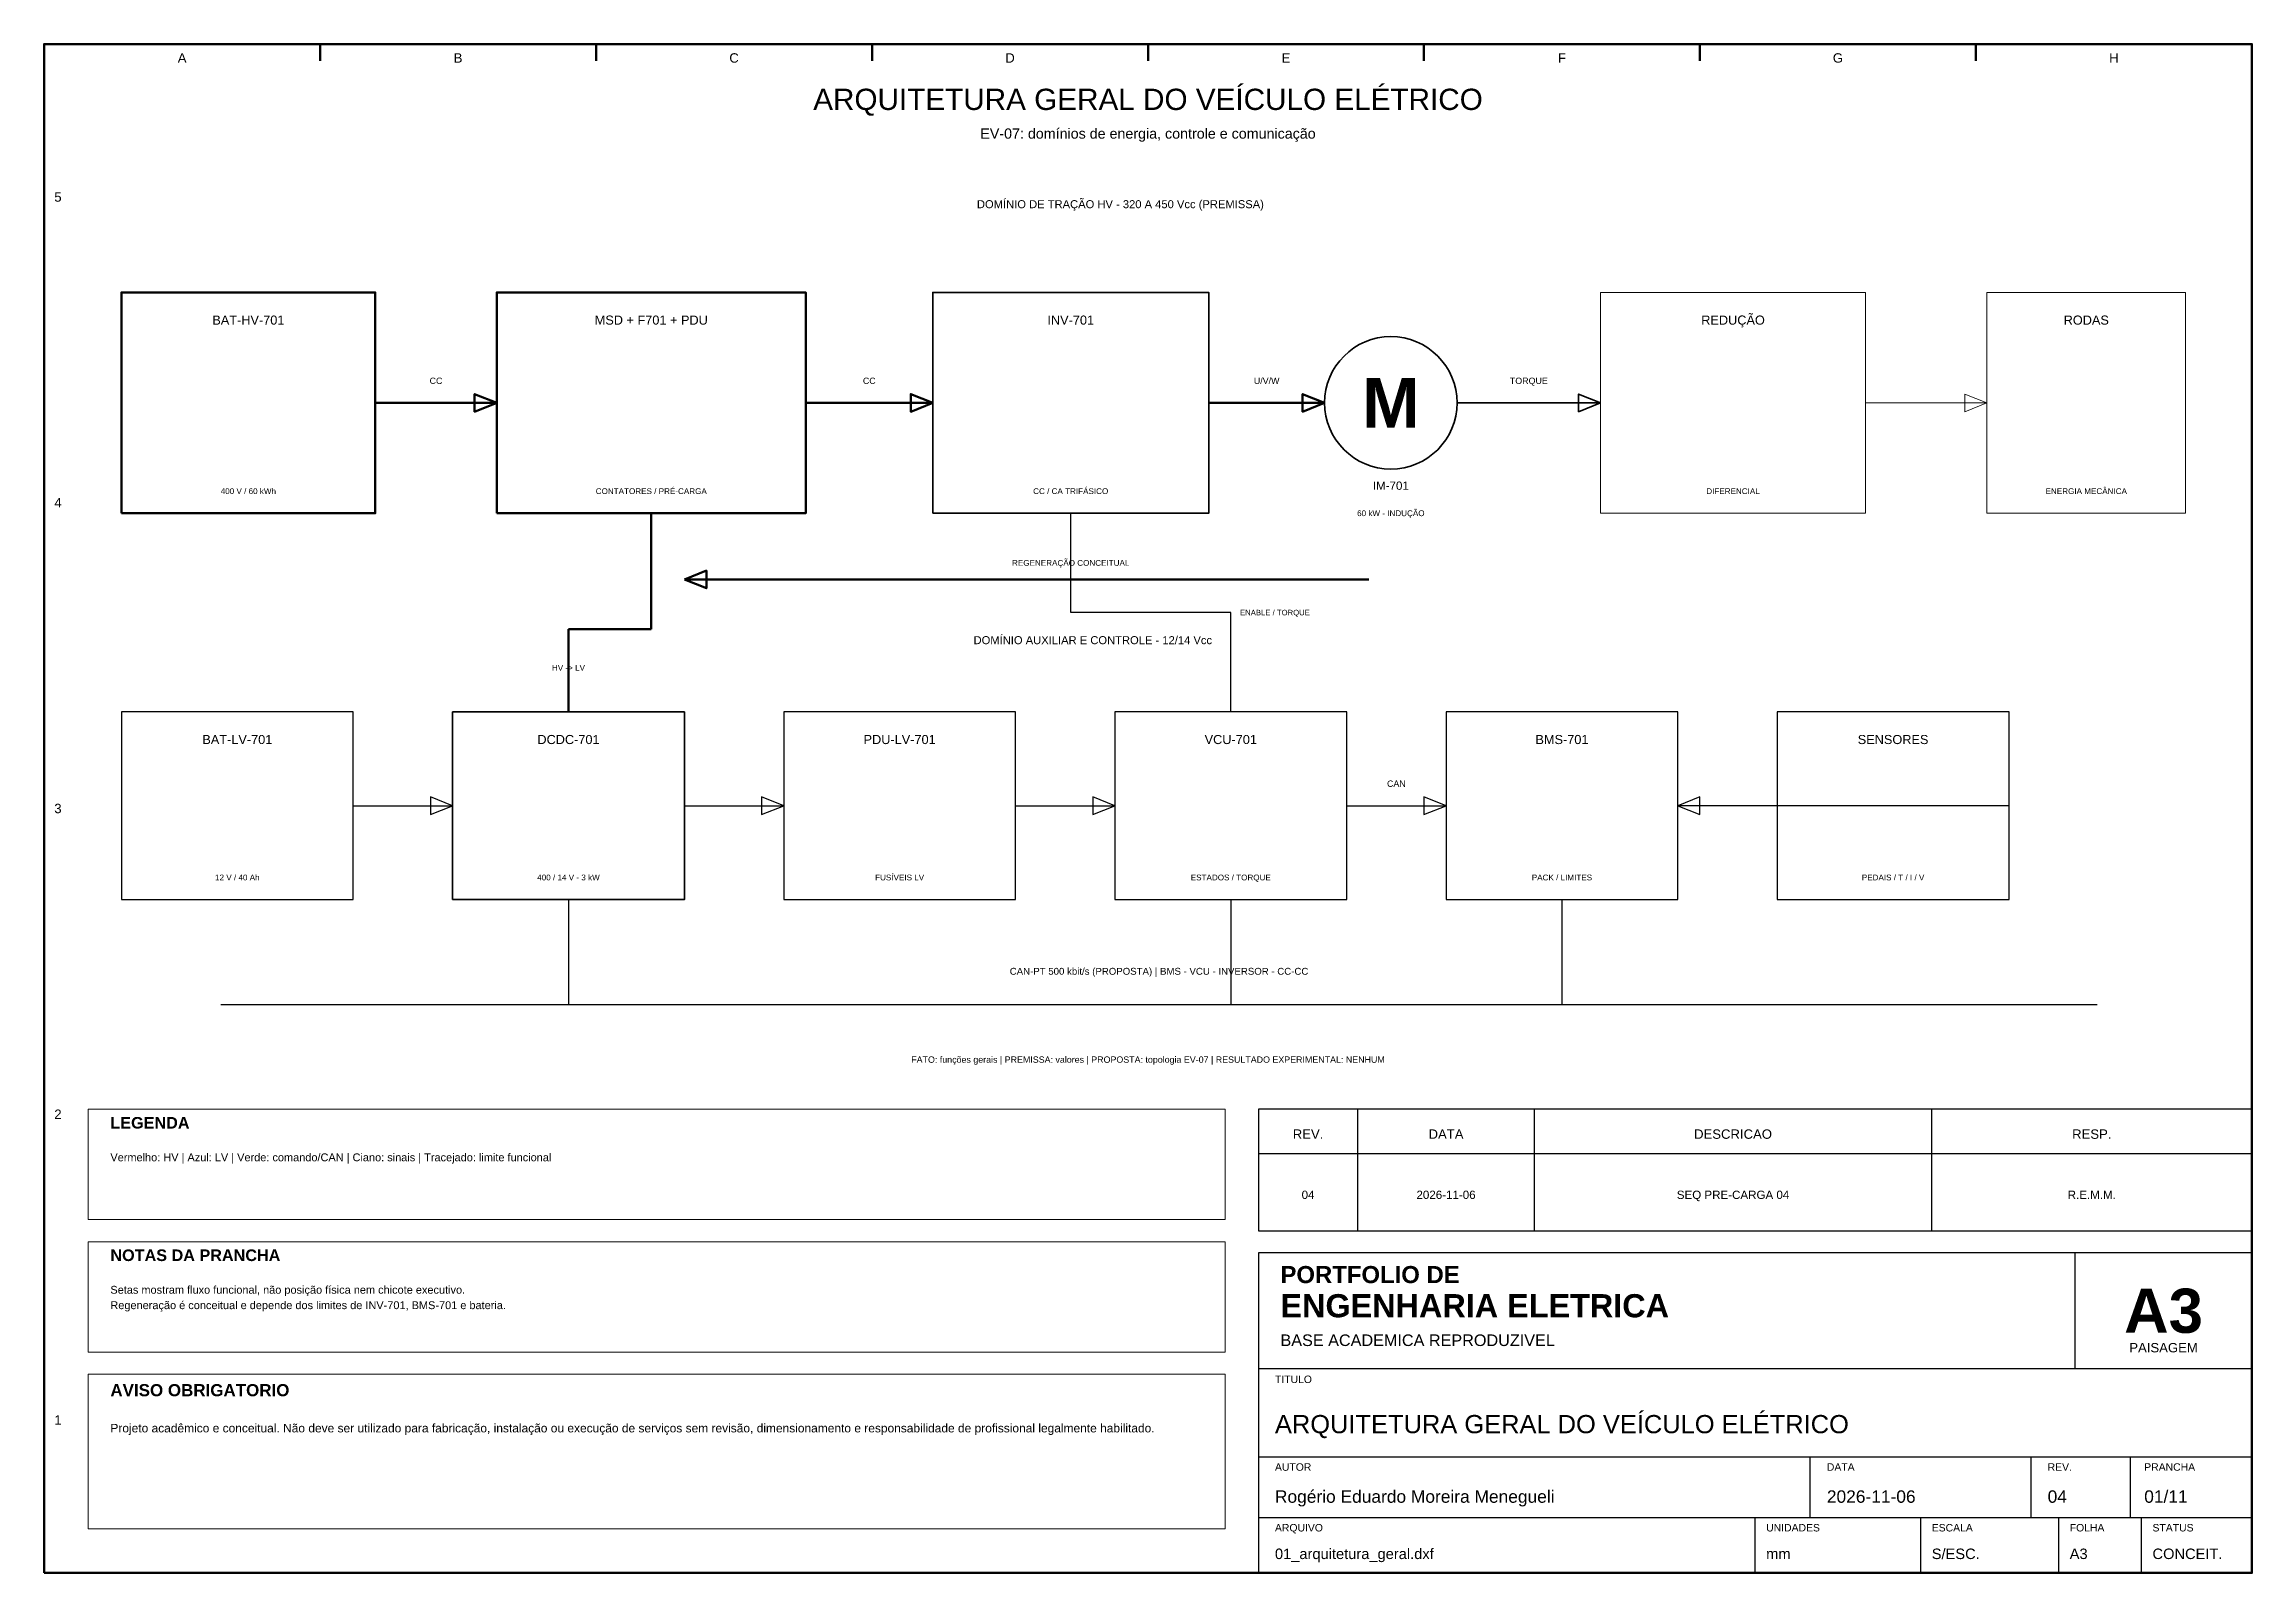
# Model space of a CAD drawing. Header units: millimetres. Extents: x 10 to 410, y 10 to 287.
import ezdxf
from ezdxf.enums import TextEntityAlignment as Align

# ---------------------------------------------------------------- set-up
doc = ezdxf.new("R2010")
doc.units = ezdxf.units.MM
for name, color, linetype, lineweight in [('00_MOLDURA', 7, 'CONTINUOUS', 50), ('01_CARIMBO', 7, 'CONTINUOUS', 25), ('02_TEXTO', 7, 'CONTINUOUS', 18), ('04_EQUIPAMENTOS', 32, 'CONTINUOUS', 35), ('05_POTENCIA', 12, 'CONTINUOUS', 50), ('06_COMANDO', 94, 'CONTINUOUS', 25), ('07_INSTRUMENTACAO', 202, 'CONTINUOUS', 25), ('11_ARQUITETURA', 253, 'CONTINUOUS', 18), ('12_LEGENDA', 7, 'CONTINUOUS', 18), ('13_NOTAS', 7, 'CONTINUOUS', 18)]:
    doc.layers.add(name, color=color, linetype=linetype, lineweight=lineweight)
doc.styles.add('PORTFOLIO_TEXTO', font='arial.ttf')
doc.styles.add('PORTFOLIO_TITULO', font='arialbd.ttf', dxfattribs={"width": 0.92})

# ---------------------------------------------------------------- blocks, each defined once
blk = doc.blocks.new('CARIMBO_A3')
at = {"layer": '01_CARIMBO'}
for p, q in [((148, 37), (148, 58)), ((0, 37), (180, 37)), ((0, 21), (180, 21)), ((100, 10), (100, 21)), ((140, 10), (140, 21)), ((158, 10), (158, 21)), ((0, 10), (180, 10)), ((90, 0), (90, 10)), ((120, 0), (120, 10)), ((145, 0), (145, 10)), ((160, 0), (160, 10))]:
    blk.add_line(p, q, dxfattribs=at)
blk.add_lwpolyline([(0, 0), (180, 0), (180, 58), (0, 58)], close=True, dxfattribs=at)
at = {"layer": '01_CARIMBO', "style": 'PORTFOLIO_TEXTO'}
for s, p in [('TITULO', (3, 34.4)), ('AUTOR', (3, 18.5)), ('DATA', (103, 18.5)), ('REV.', (143, 18.5)), ('PRANCHA', (160.5, 18.5)), ('ARQUIVO', (3, 7.5)), ('UNIDADES', (92, 7.5)), ('ESCALA', (122, 7.5)), ('FOLHA', (147, 7.5)), ('STATUS', (162, 7.5))]:
    blk.add_text(s, height=1.35, dxfattribs=at).set_placement(p)
at = {"layer": '02_TEXTO'}
for s, height, style, p in [('PORTFOLIO DE', 3.1, 'PORTFOLIO_TITULO', (4, 52.5)), ('ENGENHARIA ELETRICA', 4.2, 'PORTFOLIO_TITULO', (4, 46.3)), ('BASE ACADEMICA REPRODUZIVEL', 2.1, 'PORTFOLIO_TEXTO', (4, 41.1))]:
    blk.add_text(s, height=height, dxfattribs=dict(at, style=style)).set_placement(p)
for s, height, style, p in [('A3', 8, 'PORTFOLIO_TITULO', (164, 47.5)), ('PAISAGEM', 1.7, 'PORTFOLIO_TEXTO', (164, 40.8))]:
    blk.add_text(s, height=height, dxfattribs=dict(at, style=style)).set_placement(p, align=Align.MIDDLE_CENTER)
at = {"layer": '02_TEXTO', "style": 'PORTFOLIO_TEXTO'}
for tag, p, height in [('TITULO', (3, 25.3), 3.3), ('AUTOR', (3, 12.7), 2.25), ('DATA', (103, 12.7), 2.25), ('REVISAO', (143, 12.7), 2.25), ('PRANCHA', (160.5, 12.7), 2.25), ('ARQUIVO', (3, 2.5), 1.9), ('UNIDADES', (92, 2.5), 1.9), ('ESCALA', (122, 2.5), 1.9), ('FOLHA', (147, 2.5), 1.9), ('STATUS', (162, 2.5), 1.9)]:
    blk.add_attdef(tag, p, '', height=height, dxfattribs=at)
blk = doc.blocks.new('SIM_MOTOR')
at = {"layer": '04_EQUIPAMENTOS'}
blk.add_circle((0, 0), 4, dxfattribs=at)
at = {"layer": '04_EQUIPAMENTOS', "style": 'PORTFOLIO_TITULO'}
blk.add_text('M', height=3, dxfattribs=at).set_placement((0, 0), align=Align.MIDDLE_CENTER)

msp = doc.modelspace()

# ---------------------------------------------------------------- linework, layer by layer
at = {"layer": '00_MOLDURA'}
for p, q in [((60, 287), (60, 284)), ((110, 287), (110, 284)), ((160, 287), (160, 284)), ((210, 287), (210, 284)), ((260, 287), (260, 284)), ((310, 287), (310, 284)), ((360, 287), (360, 284))]:
    msp.add_line(p, q, dxfattribs=at)
msp.add_lwpolyline([(10, 10), (410, 10), (410, 287), (10, 287)], close=True, dxfattribs=at)
at = {"layer": '01_CARIMBO'}
for p, q in [((248, 72), (248, 94)), ((280, 72), (280, 94)), ((352, 72), (352, 94)), ((230, 86), (410, 86))]:
    msp.add_line(p, q, dxfattribs=at)
msp.add_lwpolyline([(230, 72), (410, 72), (410, 94), (230, 94)], close=True, dxfattribs=at)
at = {"layer": '04_EQUIPAMENTOS'}
msp.add_line((266, 222), (292, 222), dxfattribs=at)
for points in [[(171, 202), (221, 202), (221, 242), (171, 242)], [(292, 222), (288, 223.6), (288, 220.4)], [(84, 132), (126, 132), (126, 166), (84, 166)]]:
    msp.add_lwpolyline(points, close=True, dxfattribs=at)
at = {"layer": '05_POTENCIA'}
for p, q in [((70, 222), (92, 222)), ((148, 222), (171, 222)), ((221, 222), (242, 222)), ((120, 181), (120, 202)), ((250, 190), (126, 190)), ((105, 166), (105, 181)), ((105, 181), (120, 181))]:
    msp.add_line(p, q, dxfattribs=at)
for points in [[(24, 202), (70, 202), (70, 242), (24, 242)], [(92, 202), (148, 202), (148, 242), (92, 242)], [(92, 222), (88, 223.6), (88, 220.4)], [(171, 222), (167, 223.6), (167, 220.4)], [(242, 222), (238, 223.6), (238, 220.4)], [(126, 190), (130, 188.4), (130, 191.6)]]:
    msp.add_lwpolyline(points, close=True, dxfattribs=at)
at = {"layer": '06_COMANDO'}
for p, q in [((196, 184), (196, 202)), ((225, 184), (196, 184)), ((225, 166), (225, 184)), ((66, 149), (84, 149)), ((126, 149), (144, 149)), ((186, 149), (204, 149)), ((246, 149), (264, 149)), ((105, 132), (105, 113)), ((225, 132), (225, 113)), ((285, 132), (285, 113)), ((42, 113), (382, 113))]:
    msp.add_line(p, q, dxfattribs=at)
for points in [[(24, 132), (66, 132), (66, 166), (24, 166)], [(144, 132), (186, 132), (186, 166), (144, 166)], [(204, 132), (246, 132), (246, 166), (204, 166)], [(264, 132), (306, 132), (306, 166), (264, 166)], [(84, 149), (80, 150.6), (80, 147.4)], [(144, 149), (140, 150.6), (140, 147.4)], [(204, 149), (200, 150.6), (200, 147.4)], [(264, 149), (260, 150.6), (260, 147.4)]]:
    msp.add_lwpolyline(points, close=True, dxfattribs=at)
at = {"layer": '07_INSTRUMENTACAO'}
msp.add_line((366, 149), (306, 149), dxfattribs=at)
for points in [[(324, 132), (366, 132), (366, 166), (324, 166)], [(306, 149), (310, 147.4), (310, 150.6)]]:
    msp.add_lwpolyline(points, close=True, dxfattribs=at)
at = {"layer": '11_ARQUITETURA'}
msp.add_line((340, 222), (362, 222), dxfattribs=at)
for points in [[(292, 202), (340, 202), (340, 242), (292, 242)], [(362, 202), (398, 202), (398, 242), (362, 242)], [(362, 222), (358, 223.6), (358, 220.4)]]:
    msp.add_lwpolyline(points, close=True, dxfattribs=at)
at = {"layer": '12_LEGENDA'}
msp.add_lwpolyline([(18, 74), (224, 74), (224, 94), (18, 94)], close=True, dxfattribs=at)
at = {"layer": '13_NOTAS'}
for points in [[(18, 50), (224, 50), (224, 70), (18, 70)], [(18, 18), (224, 18), (224, 46), (18, 46)]]:
    msp.add_lwpolyline(points, close=True, dxfattribs=at)

# ---------------------------------------------------------------- block references
at = {"layer": '01_CARIMBO'}
msp.add_blockref('CARIMBO_A3', (230, 10), dxfattribs=at).add_auto_attribs({'TITULO': 'ARQUITETURA GERAL DO VEÍCULO ELÉTRICO', 'AUTOR': 'Rogério Eduardo Moreira Menegueli', 'DATA': '2026-11-06', 'REVISAO': '04', 'PRANCHA': '01/11', 'ARQUIVO': '01_arquitetura_geral.dxf', 'UNIDADES': 'mm', 'ESCALA': 'S/ESC.', 'FOLHA': 'A3', 'STATUS': 'CONCEIT.'})
at = {"layer": '04_EQUIPAMENTOS', "xscale": 3, "yscale": 3}
msp.add_blockref('SIM_MOTOR', (254, 222), dxfattribs=at)

# ---------------------------------------------------------------- texts
at = {"layer": '00_MOLDURA', "style": 'PORTFOLIO_TEXTO'}
for s, p in [('A', (35, 284.5)), ('B', (85, 284.5)), ('C', (135, 284.5)), ('D', (185, 284.5)), ('E', (235, 284.5)), ('F', (285, 284.5)), ('G', (335, 284.5)), ('H', (385, 284.5)), ('5', (12.5, 259.3)), ('4', (12.5, 203.9)), ('3', (12.5, 148.5)), ('2', (12.5, 93.1)), ('1', (12.5, 37.7))]:
    msp.add_text(s, height=1.7, dxfattribs=at).set_placement(p, align=Align.MIDDLE_CENTER)
at = {"layer": '01_CARIMBO', "style": 'PORTFOLIO_TEXTO'}
for s, p in [('REV.', (239, 89.5)), ('DATA', (264, 89.5)), ('DESCRICAO', (316, 89.5)), ('RESP.', (381, 89.5))]:
    msp.add_text(s, height=1.7, dxfattribs=at).set_placement(p, align=Align.MIDDLE_CENTER)
at = {"layer": '02_TEXTO', "style": 'PORTFOLIO_TEXTO'}
for s, height, p in [('ARQUITETURA GERAL DO VEÍCULO ELÉTRICO', 3.85, (210, 277)), ('EV-07: domínios de energia, controle e comunicação', 1.85, (210, 270.8)), ('400 V / 60 kWh', 1.05, (47, 206)), ('CONTATORES / PRÉ-CARGA', 1.05, (120, 206)), ('CC / CA TRIFÁSICO', 1.05, (196, 206)), ('DIFERENCIAL', 1.05, (316, 206)), ('ENERGIA MECÂNICA', 1.05, (380, 206)), ('60 kW - INDUÇÃO', 1.05, (254, 202)), ('12 V / 40 Ah', 1.05, (45, 136)), ('400 / 14 V - 3 kW', 1.05, (105, 136)), ('FUSÍVEIS LV', 1.05, (165, 136)), ('ESTADOS / TORQUE', 1.05, (225, 136)), ('PACK / LIMITES', 1.05, (285, 136)), ('PEDAIS / T / I / V', 1.05, (345, 136)), ('04', 1.5, (239, 78.5)), ('2026-11-06', 1.5, (264, 78.5)), ('SEQ PRE-CARGA 04', 1.5, (316, 78.5)), ('R.E.M.M.', 1.5, (381, 78.5))]:
    msp.add_text(s, height=height, dxfattribs=at).set_placement(p, align=Align.MIDDLE_CENTER)
at = {"layer": '04_EQUIPAMENTOS', "style": 'PORTFOLIO_TEXTO'}
for s, height, p in [('INV-701', 1.65, (196, 237)), ('TORQUE', 1.15, (279, 226)), ('IM-701', 1.5, (254, 207)), ('DCDC-701', 1.65, (105, 161))]:
    msp.add_text(s, height=height, dxfattribs=at).set_placement(p, align=Align.MIDDLE_CENTER)
at = {"layer": '05_POTENCIA', "style": 'PORTFOLIO_TEXTO'}
for s, height, p in [('DOMÍNIO DE TRAÇÃO HV - 320 A 450 Vcc (PREMISSA)', 1.45, (205, 258)), ('BAT-HV-701', 1.65, (47, 237)), ('MSD + F701 + PDU', 1.65, (120, 237)), ('CC', 1.15, (81, 226)), ('CC', 1.15, (159.5, 226)), ('U/V/W', 1.15, (231.5, 226)), ('REGENERAÇÃO CONCEITUAL', 1.05, (196, 193)), ('HV -> LV', 1.05, (105, 174))]:
    msp.add_text(s, height=height, dxfattribs=at).set_placement(p, align=Align.MIDDLE_CENTER)
at = {"layer": '06_COMANDO', "style": 'PORTFOLIO_TEXTO'}
for s, height, p in [('ENABLE / TORQUE', 1, (233, 184)), ('DOMÍNIO AUXILIAR E CONTROLE - 12/14 Vcc', 1.45, (200, 179)), ('BAT-LV-701', 1.65, (45, 161)), ('PDU-LV-701', 1.65, (165, 161)), ('VCU-701', 1.65, (225, 161)), ('BMS-701', 1.65, (285, 161)), ('CAN', 1.15, (255, 153)), ('CAN-PT 500 kbit/s (PROPOSTA) | BMS - VCU - INVERSOR - CC-CC', 1.25, (212, 119))]:
    msp.add_text(s, height=height, dxfattribs=at).set_placement(p, align=Align.MIDDLE_CENTER)
at = {"layer": '07_INSTRUMENTACAO', "style": 'PORTFOLIO_TEXTO'}
msp.add_text('SENSORES', height=1.65, dxfattribs=at).set_placement((345, 161), align=Align.MIDDLE_CENTER)
at = {"layer": '11_ARQUITETURA', "style": 'PORTFOLIO_TEXTO'}
for s, p in [('REDUÇÃO', (316, 237)), ('RODAS', (380, 237))]:
    msp.add_text(s, height=1.65, dxfattribs=at).set_placement(p, align=Align.MIDDLE_CENTER)
at = {"layer": '12_LEGENDA', "style": 'PORTFOLIO_TITULO'}
msp.add_text('LEGENDA', height=2.1, dxfattribs=at).set_placement((22, 90.5))
at = {"layer": '12_LEGENDA', "insert": (22, 86), "char_height": 1.42, "width": 198, "attachment_point": 1, "line_spacing_factor": 1.18, "style": 'PORTFOLIO_TEXTO'}
msp.add_mtext('Vermelho: HV | Azul: LV | Verde: comando/CAN | Ciano: sinais | Tracejado: limite funcional', dxfattribs=at)
at = {"layer": '13_NOTAS', "style": 'PORTFOLIO_TEXTO'}
msp.add_text('FATO: funções gerais | PREMISSA: valores | PROPOSTA: topologia EV-07 | RESULTADO EXPERIMENTAL: NENHUM', height=1.15, dxfattribs=at).set_placement((210, 103), align=Align.MIDDLE_CENTER)
at = {"layer": '13_NOTAS', "style": 'PORTFOLIO_TITULO'}
for s, height, p in [('NOTAS DA PRANCHA', 2.1, (22, 66.5)), ('AVISO OBRIGATORIO', 2.2, (22, 42))]:
    msp.add_text(s, height=height, dxfattribs=at).set_placement(p)
at = {"layer": '13_NOTAS', "width": 198, "attachment_point": 1, "line_spacing_factor": 1.18, "style": 'PORTFOLIO_TEXTO'}
for s, insert, char_height in [('Setas mostram fluxo funcional, não posição física nem chicote executivo.\\PRegeneração é conceitual e depende dos limites de INV-701, BMS-701 e bateria.', (22, 62), 1.42), ('Projeto acadêmico e conceitual. Não deve ser utilizado para fabricação, instalação ou execução de serviços sem revisão, dimensionamento e responsabilidade de profissional legalmente habilitado.', (22, 37), 1.55)]:
    msp.add_mtext(s, dxfattribs=dict(at, insert=insert, char_height=char_height))

doc.saveas('drawing.dxf')
